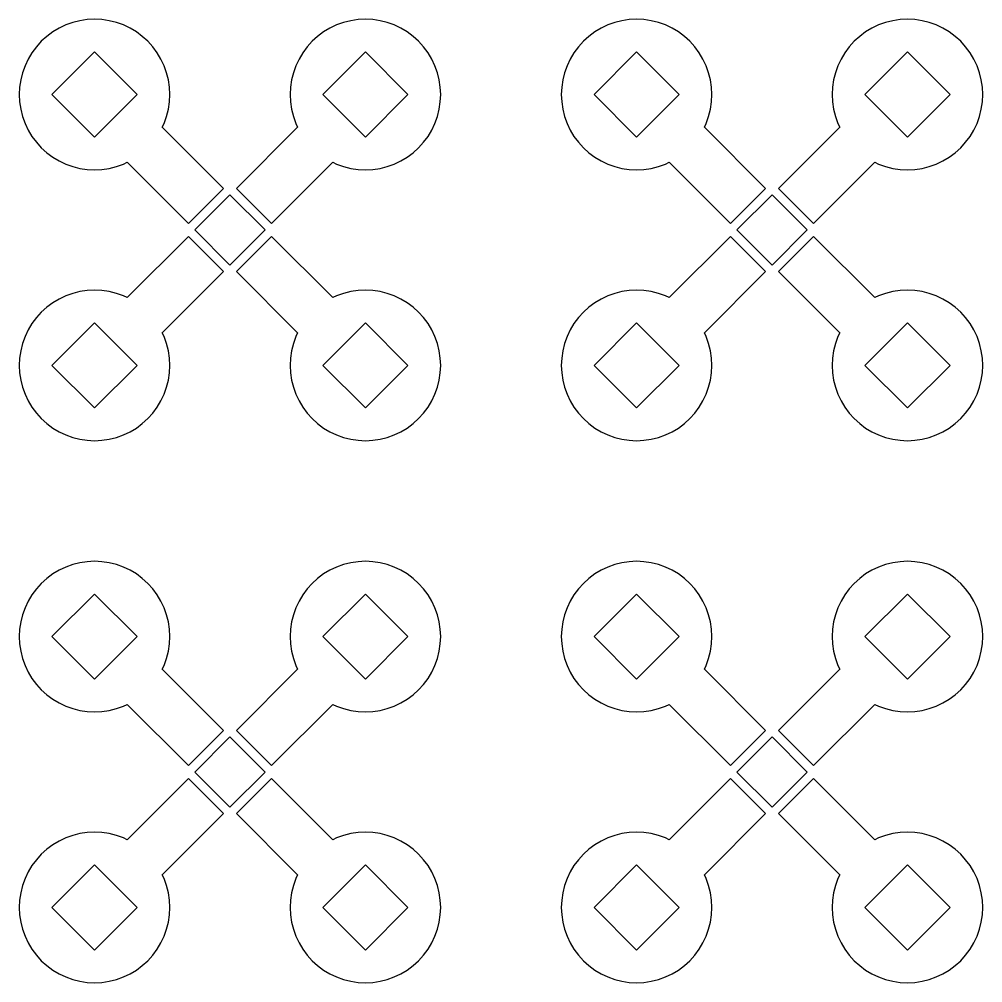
# Model space of a CAD drawing. Extents: x -73 to 181, y -8 to 80.
# Drawn here: x 2 to 34, y 2 to 34 of the extents above; entities that cross this region are included whole.
import ezdxf

# ---------------------------------------------------------------- set-up
doc = ezdxf.new("R2010")
doc.units = 0

msp = doc.modelspace()

# ---------------------------------------------------------------- linework, layer by layer
for p, q in [((4.01509, 33.9491), (3.7771, 33.8895)), ((4.25777, 33.9851), (4.01509, 33.9491)), ((4.50281, 33.9972), (4.25777, 33.9851)), ((4.74786, 33.9851), (4.50281, 33.9972)), ((4.99052, 33.9491), (4.74786, 33.9851)), ((5.22852, 33.8895), (4.99052, 33.9491)), ((13.0095, 33.9491), (12.7715, 33.8895)), ((13.2521, 33.9851), (13.0095, 33.9491)), ((13.4972, 33.9972), (13.2521, 33.9851)), ((13.7422, 33.9851), (13.4972, 33.9972)), ((13.9849, 33.9491), (13.7422, 33.9851)), ((14.2229, 33.8895), (13.9849, 33.9491)), ((22.0151, 33.9491), (21.7771, 33.8895)), ((22.2578, 33.9851), (22.0151, 33.9491)), ((22.5028, 33.9972), (22.2578, 33.9851)), ((22.7479, 33.9851), (22.5028, 33.9972)), ((22.9905, 33.9491), (22.7479, 33.9851)), ((23.2285, 33.8895), (22.9905, 33.9491)), ((31.0095, 33.9491), (30.7715, 33.8895)), ((31.2521, 33.9851), (31.0095, 33.9491)), ((31.4972, 33.9972), (31.2521, 33.9851)), ((31.7422, 33.9851), (31.4972, 33.9972)), ((31.9849, 33.9491), (31.7422, 33.9851)), ((32.2229, 33.8895), (31.9849, 33.9491)), ((3.32431, 33.702), (3.11389, 33.5759)), ((3.5461, 33.8069), (3.32431, 33.702)), ((3.7771, 33.8895), (3.5461, 33.8069)), ((5.45952, 33.8069), (5.22852, 33.8895)), ((5.6813, 33.702), (5.45952, 33.8069)), ((5.89172, 33.5759), (5.6813, 33.702)), ((12.3187, 33.702), (12.1083, 33.5759)), ((12.5405, 33.8069), (12.3187, 33.702)), ((12.7715, 33.8895), (12.5405, 33.8069)), ((14.4539, 33.8069), (14.2229, 33.8895)), ((14.6757, 33.702), (14.4539, 33.8069)), ((14.8861, 33.5759), (14.6757, 33.702)), ((21.3243, 33.702), (21.1139, 33.5759)), ((21.5461, 33.8069), (21.3243, 33.702)), ((21.7771, 33.8895), (21.5461, 33.8069)), ((23.4595, 33.8069), (23.2285, 33.8895)), ((23.6813, 33.702), (23.4595, 33.8069)), ((23.8917, 33.5759), (23.6813, 33.702)), ((30.3187, 33.702), (30.1083, 33.5759)), ((30.5405, 33.8069), (30.3187, 33.702)), ((30.7715, 33.8895), (30.5405, 33.8069)), ((32.4539, 33.8069), (32.2229, 33.8895)), ((32.6757, 33.702), (32.4539, 33.8069)), ((32.8861, 33.5759), (32.6757, 33.702)), ((2.91682, 33.4297), (2.73505, 33.265)), ((3.11389, 33.5759), (2.91682, 33.4297)), ((6.08879, 33.4297), (5.89172, 33.5759)), ((6.27058, 33.265), (6.08879, 33.4297)), ((11.9112, 33.4297), (11.7294, 33.265)), ((12.1083, 33.5759), (11.9112, 33.4297)), ((15.0832, 33.4297), (14.8861, 33.5759)), ((15.265, 33.265), (15.0832, 33.4297)), ((20.9168, 33.4297), (20.735, 33.265)), ((21.1139, 33.5759), (20.9168, 33.4297)), ((24.0888, 33.4297), (23.8917, 33.5759)), ((24.2706, 33.265), (24.0888, 33.4297)), ((29.9112, 33.4297), (29.7294, 33.265)), ((30.1083, 33.5759), (29.9112, 33.4297)), ((33.0832, 33.4297), (32.8861, 33.5759)), ((33.265, 33.265), (33.0832, 33.4297)), ((2.57028, 33.0832), (2.42415, 32.8861)), ((2.73505, 33.265), (2.57028, 33.0832)), ((6.43535, 33.0832), (6.27058, 33.265)), ((6.58148, 32.8861), (6.43535, 33.0832)), ((11.5647, 33.0832), (11.4185, 32.8861)), ((11.7294, 33.265), (11.5647, 33.0832)), ((15.4297, 33.0832), (15.265, 33.265)), ((15.5759, 32.8861), (15.4297, 33.0832)), ((20.5703, 33.0832), (20.4241, 32.8861)), ((20.735, 33.265), (20.5703, 33.0832)), ((24.4353, 33.0832), (24.2706, 33.265)), ((24.5815, 32.8861), (24.4353, 33.0832)), ((29.5647, 33.0832), (29.4185, 32.8861)), ((29.7294, 33.265), (29.5647, 33.0832)), ((33.4297, 33.0832), (33.265, 33.265)), ((33.5759, 32.8861), (33.4297, 33.0832)), ((2.298, 32.6757), (2.19313, 32.4539)), ((2.42415, 32.8861), (2.298, 32.6757)), ((3.08859, 31.4972), (4.50281, 32.9114)), ((4.50281, 32.9114), (5.91702, 31.4972)), ((6.70761, 32.6757), (6.58148, 32.8861)), ((6.8125, 32.4539), (6.70761, 32.6757)), ((11.2924, 32.6757), (11.1875, 32.4539)), ((11.4185, 32.8861), (11.2924, 32.6757)), ((12.083, 31.4972), (13.4972, 32.9114)), ((13.4972, 32.9114), (14.9114, 31.4972)), ((15.702, 32.6757), (15.5759, 32.8861)), ((15.8069, 32.4539), (15.702, 32.6757)), ((20.298, 32.6757), (20.1931, 32.4539)), ((20.4241, 32.8861), (20.298, 32.6757)), ((21.0886, 31.4972), (22.5028, 32.9114)), ((22.5028, 32.9114), (23.917, 31.4972)), ((24.7076, 32.6757), (24.5815, 32.8861)), ((24.8125, 32.4539), (24.7076, 32.6757)), ((29.2924, 32.6757), (29.1875, 32.4539)), ((29.4185, 32.8861), (29.2924, 32.6757)), ((30.083, 31.4972), (31.4972, 32.9114)), ((31.4972, 32.9114), (32.9114, 31.4972)), ((33.702, 32.6757), (33.5759, 32.8861)), ((33.8069, 32.4539), (33.702, 32.6757)), ((2.19313, 32.4539), (2.11047, 32.2229)), ((6.89516, 32.2229), (6.8125, 32.4539)), ((11.1875, 32.4539), (11.1048, 32.2229)), ((15.8895, 32.2229), (15.8069, 32.4539)), ((20.1931, 32.4539), (20.1105, 32.2229)), ((24.8952, 32.2229), (24.8125, 32.4539)), ((29.1875, 32.4539), (29.1048, 32.2229)), ((33.8895, 32.2229), (33.8069, 32.4539)), ((2.11047, 32.2229), (2.05086, 31.9849)), ((6.95476, 31.9849), (6.89516, 32.2229)), ((11.1048, 32.2229), (11.0452, 31.9849)), ((15.9491, 31.9849), (15.8895, 32.2229)), ((20.1105, 32.2229), (20.0509, 31.9849)), ((24.9548, 31.9849), (24.8952, 32.2229)), ((29.1048, 32.2229), (29.0452, 31.9849)), ((33.9491, 31.9849), (33.8895, 32.2229)), ((2.01486, 31.7422), (2.00282, 31.4972)), ((2.05086, 31.9849), (2.01486, 31.7422)), ((6.99078, 31.7422), (6.95476, 31.9849)), ((7.00281, 31.4972), (6.99078, 31.7422)), ((11.0092, 31.7422), (10.9972, 31.4972)), ((11.0452, 31.9849), (11.0092, 31.7422)), ((15.9851, 31.7422), (15.9491, 31.9849)), ((15.9972, 31.4972), (15.9851, 31.7422)), ((20.0149, 31.7422), (20.0028, 31.4972)), ((20.0509, 31.9849), (20.0149, 31.7422)), ((24.9908, 31.7422), (24.9548, 31.9849)), ((25.0028, 31.4972), (24.9908, 31.7422)), ((29.0092, 31.7422), (28.9972, 31.4972)), ((29.0452, 31.9849), (29.0092, 31.7422)), ((33.9851, 31.7422), (33.9491, 31.9849)), ((33.9972, 31.4972), (33.9851, 31.7422)), ((2.00282, 31.4972), (2.01486, 31.2521)), ((4.50281, 30.083), (3.08859, 31.4972)), ((5.91702, 31.4972), (4.50281, 30.083)), ((6.99077, 31.2521), (7.00281, 31.4972)), ((10.9972, 31.4972), (11.0092, 31.2521)), ((13.4972, 30.083), (12.083, 31.4972)), ((14.9114, 31.4972), (13.4972, 30.083)), ((15.9851, 31.2521), (15.9972, 31.4972)), ((20.0028, 31.4972), (20.0149, 31.2521)), ((22.5028, 30.083), (21.0886, 31.4972)), ((23.917, 31.4972), (22.5028, 30.083)), ((24.9908, 31.2521), (25.0028, 31.4972)), ((28.9972, 31.4972), (29.0092, 31.2521)), ((31.4972, 30.083), (30.083, 31.4972)), ((32.9114, 31.4972), (31.4972, 30.083)), ((33.9851, 31.2521), (33.9972, 31.4972)), ((2.01486, 31.2521), (2.05086, 31.0095)), ((6.95477, 31.0094), (6.99077, 31.2521)), ((11.0092, 31.2521), (11.0452, 31.0094)), ((15.9491, 31.0095), (15.9851, 31.2521)), ((20.0149, 31.2521), (20.0509, 31.0095)), ((24.9548, 31.0094), (24.9908, 31.2521)), ((29.0092, 31.2521), (29.0452, 31.0094)), ((33.9491, 31.0095), (33.9851, 31.2521)), ((2.05086, 31.0095), (2.11047, 30.7715)), ((2.11047, 30.7715), (2.19313, 30.5405)), ((6.8125, 30.5405), (6.89516, 30.7715)), ((6.89516, 30.7715), (6.95477, 31.0094)), ((11.0452, 31.0094), (11.1048, 30.7715)), ((11.1048, 30.7715), (11.1875, 30.5405)), ((15.8069, 30.5405), (15.8895, 30.7715)), ((15.8895, 30.7715), (15.9491, 31.0095)), ((20.0509, 31.0095), (20.1105, 30.7715)), ((20.1105, 30.7715), (20.1931, 30.5405)), ((24.8125, 30.5405), (24.8952, 30.7715)), ((24.8952, 30.7715), (24.9548, 31.0094)), ((29.0452, 31.0094), (29.1048, 30.7715)), ((29.1048, 30.7715), (29.1875, 30.5405)), ((33.8069, 30.5405), (33.8895, 30.7715)), ((33.8895, 30.7715), (33.9491, 31.0095)), ((2.19313, 30.5405), (2.298, 30.3187)), ((6.7527, 30.414), (6.8125, 30.5405)), ((8.78787, 28.3788), (6.7527, 30.414)), ((11.2473, 30.414), (9.21213, 28.3788)), ((11.1875, 30.5405), (11.2473, 30.414)), ((15.702, 30.3187), (15.8069, 30.5405)), ((20.1931, 30.5405), (20.298, 30.3187)), ((24.7527, 30.414), (24.8125, 30.5405)), ((26.7879, 28.3788), (24.7527, 30.414)), ((29.2473, 30.414), (27.2121, 28.3788)), ((29.1875, 30.5405), (29.2473, 30.414)), ((33.702, 30.3187), (33.8069, 30.5405)), ((2.298, 30.3187), (2.42415, 30.1083)), ((2.42415, 30.1083), (2.57028, 29.9112)), ((15.4297, 29.9112), (15.5759, 30.1083)), ((15.5759, 30.1083), (15.702, 30.3187)), ((20.298, 30.3187), (20.4241, 30.1083)), ((20.4241, 30.1083), (20.5703, 29.9112)), ((33.4297, 29.9112), (33.5759, 30.1083)), ((33.5759, 30.1083), (33.702, 30.3187)), ((2.57028, 29.9112), (2.73505, 29.7294)), ((15.265, 29.7294), (15.4297, 29.9112)), ((20.5703, 29.9112), (20.735, 29.7294)), ((33.265, 29.7294), (33.4297, 29.9112)), ((2.73505, 29.7294), (2.91684, 29.5647)), ((2.91684, 29.5647), (3.11389, 29.4185)), ((14.8861, 29.4185), (15.0832, 29.5647)), ((15.0832, 29.5647), (15.265, 29.7294)), ((20.735, 29.7294), (20.9168, 29.5647)), ((20.9168, 29.5647), (21.1139, 29.4185)), ((32.8861, 29.4185), (33.0832, 29.5647)), ((33.0832, 29.5647), (33.265, 29.7294)), ((3.11389, 29.4185), (3.32433, 29.2924)), ((3.32433, 29.2924), (3.54611, 29.1875)), ((3.54611, 29.1875), (3.77711, 29.1048)), ((5.22853, 29.1048), (5.45953, 29.1875)), ((5.45953, 29.1875), (5.58598, 29.2473)), ((5.58598, 29.2473), (7.62115, 27.2121)), ((10.3788, 27.2121), (12.414, 29.2473)), ((12.414, 29.2473), (12.5405, 29.1875)), ((12.5405, 29.1875), (12.7715, 29.1048)), ((14.2229, 29.1048), (14.4539, 29.1875)), ((14.4539, 29.1875), (14.6757, 29.2924)), ((14.6757, 29.2924), (14.8861, 29.4185)), ((21.1139, 29.4185), (21.3243, 29.2924)), ((21.3243, 29.2924), (21.5461, 29.1875)), ((21.5461, 29.1875), (21.7771, 29.1048)), ((23.2285, 29.1048), (23.4595, 29.1875)), ((23.4595, 29.1875), (23.586, 29.2473)), ((23.586, 29.2473), (25.6212, 27.2121)), ((28.3788, 27.2121), (30.414, 29.2473)), ((30.414, 29.2473), (30.5405, 29.1875)), ((30.5405, 29.1875), (30.7715, 29.1048)), ((32.2229, 29.1048), (32.4539, 29.1875)), ((32.4539, 29.1875), (32.6757, 29.2924)), ((32.6757, 29.2924), (32.8861, 29.4185)), ((3.77711, 29.1048), (4.01509, 29.0452)), ((4.01509, 29.0452), (4.25778, 29.0092)), ((4.25778, 29.0092), (4.50282, 28.9972)), ((4.50282, 28.9972), (4.74788, 29.0092)), ((4.74788, 29.0092), (4.99055, 29.0452)), ((4.99055, 29.0452), (5.22853, 29.1048)), ((12.7715, 29.1048), (13.0094, 29.0452)), ((13.0094, 29.0452), (13.2521, 29.0092)), ((13.2521, 29.0092), (13.4972, 28.9972)), ((13.4972, 28.9972), (13.7422, 29.0092)), ((13.7422, 29.0092), (13.9849, 29.0452)), ((13.9849, 29.0452), (14.2229, 29.1048)), ((21.7771, 29.1048), (22.0151, 29.0452)), ((22.0151, 29.0452), (22.2578, 29.0092)), ((22.2578, 29.0092), (22.5028, 28.9972)), ((22.5028, 28.9972), (22.7479, 29.0092)), ((22.7479, 29.0092), (22.9906, 29.0452)), ((22.9906, 29.0452), (23.2285, 29.1048)), ((30.7715, 29.1048), (31.0094, 29.0452)), ((31.0094, 29.0452), (31.2521, 29.0092)), ((31.2521, 29.0092), (31.4972, 28.9972)), ((31.4972, 28.9972), (31.7422, 29.0092)), ((31.7422, 29.0092), (31.9849, 29.0452)), ((31.9849, 29.0452), (32.2229, 29.1048)), ((7.62115, 27.2121), (8.78787, 28.3788)), ((9, 28.1667), (7.83328, 27)), ((10.1667, 27), (9, 28.1667)), ((9.21213, 28.3788), (10.3788, 27.2121)), ((25.6212, 27.2121), (26.7879, 28.3788)), ((27, 28.1667), (25.8333, 27)), ((28.1667, 27), (27, 28.1667)), ((27.2121, 28.3788), (28.3788, 27.2121)), ((7.83328, 27), (9, 25.8333)), ((9, 25.8333), (10.1667, 27)), ((25.8333, 27), (27, 25.8333)), ((27, 25.8333), (28.1667, 27)), ((7.62115, 26.7879), (5.58598, 24.7527)), ((8.78787, 25.6212), (7.62115, 26.7879)), ((10.3788, 26.7879), (9.21213, 25.6212)), ((12.414, 24.7527), (10.3788, 26.7879)), ((25.6212, 26.7879), (23.586, 24.7527)), ((26.7879, 25.6212), (25.6212, 26.7879)), ((28.3788, 26.7879), (27.2121, 25.6212)), ((30.414, 24.7527), (28.3788, 26.7879)), ((6.7527, 23.586), (8.78787, 25.6212)), ((9.21213, 25.6212), (11.2473, 23.586)), ((24.7527, 23.586), (26.7879, 25.6212)), ((27.2121, 25.6212), (29.2473, 23.586)), ((4.25778, 24.9908), (4.01509, 24.9548)), ((4.50282, 25.0028), (4.25778, 24.9908)), ((4.74788, 24.9908), (4.50282, 25.0028)), ((4.99055, 24.9548), (4.74788, 24.9908)), ((13.2521, 24.9908), (13.0094, 24.9548)), ((13.4972, 25.0028), (13.2521, 24.9908)), ((13.7422, 24.9908), (13.4972, 25.0028)), ((13.9849, 24.9548), (13.7422, 24.9908)), ((22.2578, 24.9908), (22.0151, 24.9548)), ((22.5028, 25.0028), (22.2578, 24.9908)), ((22.7479, 24.9908), (22.5028, 25.0028)), ((22.9906, 24.9548), (22.7479, 24.9908)), ((31.2521, 24.9908), (31.0094, 24.9548)), ((31.4972, 25.0028), (31.2521, 24.9908)), ((31.7422, 24.9908), (31.4972, 25.0028)), ((31.9849, 24.9548), (31.7422, 24.9908)), ((3.32433, 24.7076), (3.11389, 24.5815)), ((3.54611, 24.8125), (3.32433, 24.7076)), ((3.77711, 24.8952), (3.54611, 24.8125)), ((4.01509, 24.9548), (3.77711, 24.8952)), ((5.22853, 24.8952), (4.99055, 24.9548)), ((5.45953, 24.8125), (5.22853, 24.8952)), ((5.58598, 24.7527), (5.45953, 24.8125)), ((12.5405, 24.8125), (12.414, 24.7527)), ((12.7715, 24.8952), (12.5405, 24.8125)), ((13.0094, 24.9548), (12.7715, 24.8952)), ((14.2229, 24.8952), (13.9849, 24.9548)), ((14.4539, 24.8125), (14.2229, 24.8952)), ((14.6757, 24.7076), (14.4539, 24.8125)), ((14.8861, 24.5815), (14.6757, 24.7076)), ((21.3243, 24.7076), (21.1139, 24.5815)), ((21.5461, 24.8125), (21.3243, 24.7076)), ((21.7771, 24.8952), (21.5461, 24.8125)), ((22.0151, 24.9548), (21.7771, 24.8952)), ((23.2285, 24.8952), (22.9906, 24.9548)), ((23.4595, 24.8125), (23.2285, 24.8952)), ((23.586, 24.7527), (23.4595, 24.8125)), ((30.5405, 24.8125), (30.414, 24.7527)), ((30.7715, 24.8952), (30.5405, 24.8125)), ((31.0094, 24.9548), (30.7715, 24.8952)), ((32.2229, 24.8952), (31.9849, 24.9548)), ((32.4539, 24.8125), (32.2229, 24.8952)), ((32.6757, 24.7076), (32.4539, 24.8125)), ((32.8861, 24.5815), (32.6757, 24.7076)), ((2.91684, 24.4353), (2.73505, 24.2706)), ((3.11389, 24.5815), (2.91684, 24.4353)), ((15.0832, 24.4353), (14.8861, 24.5815)), ((15.265, 24.2706), (15.0832, 24.4353)), ((20.9168, 24.4353), (20.735, 24.2706)), ((21.1139, 24.5815), (20.9168, 24.4353)), ((33.0832, 24.4353), (32.8861, 24.5815)), ((33.265, 24.2706), (33.0832, 24.4353)), ((2.57028, 24.0888), (2.42415, 23.8917)), ((2.73505, 24.2706), (2.57028, 24.0888)), ((15.4297, 24.0888), (15.265, 24.2706)), ((15.5759, 23.8917), (15.4297, 24.0888)), ((20.5703, 24.0888), (20.4241, 23.8917)), ((20.735, 24.2706), (20.5703, 24.0888)), ((33.4297, 24.0888), (33.265, 24.2706)), ((33.5759, 23.8917), (33.4297, 24.0888)), ((2.298, 23.6813), (2.19313, 23.4595)), ((2.42415, 23.8917), (2.298, 23.6813)), ((3.08859, 22.5028), (4.50281, 23.917)), ((4.50281, 23.917), (5.91702, 22.5028)), ((12.083, 22.5028), (13.4972, 23.917)), ((13.4972, 23.917), (14.9114, 22.5028)), ((15.702, 23.6813), (15.5759, 23.8917)), ((15.8069, 23.4595), (15.702, 23.6813)), ((20.298, 23.6813), (20.1931, 23.4595)), ((20.4241, 23.8917), (20.298, 23.6813)), ((21.0886, 22.5028), (22.5028, 23.917)), ((22.5028, 23.917), (23.917, 22.5028)), ((30.083, 22.5028), (31.4972, 23.917)), ((31.4972, 23.917), (32.9114, 22.5028)), ((33.702, 23.6813), (33.5759, 23.8917)), ((33.8069, 23.4595), (33.702, 23.6813)), ((2.19313, 23.4595), (2.11047, 23.2285)), ((6.8125, 23.4595), (6.7527, 23.586)), ((6.89516, 23.2285), (6.8125, 23.4595)), ((11.1875, 23.4595), (11.1048, 23.2285)), ((11.2473, 23.586), (11.1875, 23.4595)), ((15.8895, 23.2285), (15.8069, 23.4595)), ((20.1931, 23.4595), (20.1105, 23.2285)), ((24.8125, 23.4595), (24.7527, 23.586)), ((24.8952, 23.2285), (24.8125, 23.4595)), ((29.1875, 23.4595), (29.1048, 23.2285)), ((29.2473, 23.586), (29.1875, 23.4595)), ((33.8895, 23.2285), (33.8069, 23.4595)), ((2.11047, 23.2285), (2.05086, 22.9905)), ((6.95477, 22.9906), (6.89516, 23.2285)), ((11.1048, 23.2285), (11.0452, 22.9906)), ((15.9491, 22.9905), (15.8895, 23.2285)), ((20.1105, 23.2285), (20.0509, 22.9905)), ((24.9548, 22.9906), (24.8952, 23.2285)), ((29.1048, 23.2285), (29.0452, 22.9906)), ((33.9491, 22.9905), (33.8895, 23.2285)), ((2.01486, 22.7479), (2.00282, 22.5028)), ((2.05086, 22.9905), (2.01486, 22.7479)), ((6.99077, 22.7479), (6.95477, 22.9906)), ((7.00281, 22.5028), (6.99077, 22.7479)), ((11.0092, 22.7479), (10.9972, 22.5028)), ((11.0452, 22.9906), (11.0092, 22.7479)), ((15.9851, 22.7479), (15.9491, 22.9905)), ((15.9972, 22.5028), (15.9851, 22.7479)), ((20.0149, 22.7479), (20.0028, 22.5028)), ((20.0509, 22.9905), (20.0149, 22.7479)), ((24.9908, 22.7479), (24.9548, 22.9906)), ((25.0028, 22.5028), (24.9908, 22.7479)), ((29.0092, 22.7479), (28.9972, 22.5028)), ((29.0452, 22.9906), (29.0092, 22.7479)), ((33.9851, 22.7479), (33.9491, 22.9905)), ((33.9972, 22.5028), (33.9851, 22.7479)), ((2.00282, 22.5028), (2.01486, 22.2578)), ((4.50281, 21.0886), (3.08859, 22.5028)), ((5.91702, 22.5028), (4.50281, 21.0886)), ((6.99078, 22.2578), (7.00281, 22.5028)), ((10.9972, 22.5028), (11.0092, 22.2578)), ((13.4972, 21.0886), (12.083, 22.5028)), ((14.9114, 22.5028), (13.4972, 21.0886)), ((15.9851, 22.2578), (15.9972, 22.5028)), ((20.0028, 22.5028), (20.0149, 22.2578)), ((22.5028, 21.0886), (21.0886, 22.5028)), ((23.917, 22.5028), (22.5028, 21.0886)), ((24.9908, 22.2578), (25.0028, 22.5028)), ((28.9972, 22.5028), (29.0092, 22.2578)), ((31.4972, 21.0886), (30.083, 22.5028)), ((32.9114, 22.5028), (31.4972, 21.0886)), ((33.9851, 22.2578), (33.9972, 22.5028)), ((2.01486, 22.2578), (2.05086, 22.0151)), ((6.95476, 22.0151), (6.99078, 22.2578)), ((11.0092, 22.2578), (11.0452, 22.0151)), ((15.9491, 22.0151), (15.9851, 22.2578)), ((20.0149, 22.2578), (20.0509, 22.0151)), ((24.9548, 22.0151), (24.9908, 22.2578)), ((29.0092, 22.2578), (29.0452, 22.0151)), ((33.9491, 22.0151), (33.9851, 22.2578)), ((2.05086, 22.0151), (2.11047, 21.7771)), ((2.11047, 21.7771), (2.19313, 21.5461)), ((6.8125, 21.5461), (6.89516, 21.7771)), ((6.89516, 21.7771), (6.95476, 22.0151)), ((11.0452, 22.0151), (11.1048, 21.7771)), ((11.1048, 21.7771), (11.1875, 21.5461)), ((15.8069, 21.5461), (15.8895, 21.7771)), ((15.8895, 21.7771), (15.9491, 22.0151)), ((20.0509, 22.0151), (20.1105, 21.7771)), ((20.1105, 21.7771), (20.1931, 21.5461)), ((24.8125, 21.5461), (24.8952, 21.7771)), ((24.8952, 21.7771), (24.9548, 22.0151)), ((29.0452, 22.0151), (29.1048, 21.7771)), ((29.1048, 21.7771), (29.1875, 21.5461)), ((33.8069, 21.5461), (33.8895, 21.7771)), ((33.8895, 21.7771), (33.9491, 22.0151)), ((2.19313, 21.5461), (2.298, 21.3243)), ((6.70761, 21.3243), (6.8125, 21.5461)), ((11.1875, 21.5461), (11.2924, 21.3243)), ((15.702, 21.3243), (15.8069, 21.5461)), ((20.1931, 21.5461), (20.298, 21.3243)), ((24.7076, 21.3243), (24.8125, 21.5461)), ((29.1875, 21.5461), (29.2924, 21.3243)), ((33.702, 21.3243), (33.8069, 21.5461)), ((2.298, 21.3243), (2.42415, 21.1139)), ((6.58148, 21.1139), (6.70761, 21.3243)), ((11.2924, 21.3243), (11.4185, 21.1139)), ((15.5759, 21.1139), (15.702, 21.3243)), ((20.298, 21.3243), (20.4241, 21.1139)), ((24.5815, 21.1139), (24.7076, 21.3243)), ((29.2924, 21.3243), (29.4185, 21.1139)), ((33.5759, 21.1139), (33.702, 21.3243)), ((2.42415, 21.1139), (2.57028, 20.9168)), ((2.57028, 20.9168), (2.73505, 20.735)), ((6.27058, 20.735), (6.43535, 20.9168)), ((6.43535, 20.9168), (6.58148, 21.1139)), ((11.4185, 21.1139), (11.5647, 20.9168)), ((11.5647, 20.9168), (11.7294, 20.735)), ((15.265, 20.735), (15.4297, 20.9168)), ((15.4297, 20.9168), (15.5759, 21.1139)), ((20.4241, 21.1139), (20.5703, 20.9168)), ((20.5703, 20.9168), (20.735, 20.735)), ((24.2706, 20.735), (24.4353, 20.9168)), ((24.4353, 20.9168), (24.5815, 21.1139)), ((29.4185, 21.1139), (29.5647, 20.9168)), ((29.5647, 20.9168), (29.7294, 20.735)), ((33.265, 20.735), (33.4297, 20.9168)), ((33.4297, 20.9168), (33.5759, 21.1139)), ((2.73505, 20.735), (2.91682, 20.5703)), ((2.91682, 20.5703), (3.11389, 20.4241)), ((5.89172, 20.4241), (6.08879, 20.5703)), ((6.08879, 20.5703), (6.27058, 20.735)), ((11.7294, 20.735), (11.9112, 20.5703)), ((11.9112, 20.5703), (12.1083, 20.4241)), ((14.8861, 20.4241), (15.0832, 20.5703)), ((15.0832, 20.5703), (15.265, 20.735)), ((20.735, 20.735), (20.9168, 20.5703)), ((20.9168, 20.5703), (21.1139, 20.4241)), ((23.8917, 20.4241), (24.0888, 20.5703)), ((24.0888, 20.5703), (24.2706, 20.735)), ((29.7294, 20.735), (29.9112, 20.5703)), ((29.9112, 20.5703), (30.1083, 20.4241)), ((32.8861, 20.4241), (33.0832, 20.5703)), ((33.0832, 20.5703), (33.265, 20.735)), ((3.11389, 20.4241), (3.32431, 20.298)), ((3.32431, 20.298), (3.5461, 20.1931)), ((3.5461, 20.1931), (3.7771, 20.1105)), ((5.22852, 20.1105), (5.45952, 20.1931)), ((5.45952, 20.1931), (5.6813, 20.298)), ((5.6813, 20.298), (5.89172, 20.4241)), ((12.1083, 20.4241), (12.3187, 20.298)), ((12.3187, 20.298), (12.5405, 20.1931)), ((12.5405, 20.1931), (12.7715, 20.1105)), ((14.2229, 20.1105), (14.4539, 20.1931)), ((14.4539, 20.1931), (14.6757, 20.298)), ((14.6757, 20.298), (14.8861, 20.4241)), ((21.1139, 20.4241), (21.3243, 20.298)), ((21.3243, 20.298), (21.5461, 20.1931)), ((21.5461, 20.1931), (21.7771, 20.1105)), ((23.2285, 20.1105), (23.4595, 20.1931)), ((23.4595, 20.1931), (23.6813, 20.298)), ((23.6813, 20.298), (23.8917, 20.4241)), ((30.1083, 20.4241), (30.3187, 20.298)), ((30.3187, 20.298), (30.5405, 20.1931)), ((30.5405, 20.1931), (30.7715, 20.1105)), ((32.2229, 20.1105), (32.4539, 20.1931)), ((32.4539, 20.1931), (32.6757, 20.298)), ((32.6757, 20.298), (32.8861, 20.4241)), ((3.7771, 20.1105), (4.01509, 20.0509)), ((4.01509, 20.0509), (4.25777, 20.0149)), ((4.25777, 20.0149), (4.50281, 20.0028)), ((4.50281, 20.0028), (4.74786, 20.0149)), ((4.74786, 20.0149), (4.99052, 20.0509)), ((4.99052, 20.0509), (5.22852, 20.1105)), ((12.7715, 20.1105), (13.0095, 20.0509)), ((13.0095, 20.0509), (13.2521, 20.0149)), ((13.2521, 20.0149), (13.4972, 20.0028)), ((13.4972, 20.0028), (13.7422, 20.0149)), ((13.7422, 20.0149), (13.9849, 20.0509)), ((13.9849, 20.0509), (14.2229, 20.1105)), ((21.7771, 20.1105), (22.0151, 20.0509)), ((22.0151, 20.0509), (22.2578, 20.0149)), ((22.2578, 20.0149), (22.5028, 20.0028)), ((22.5028, 20.0028), (22.7479, 20.0149)), ((22.7479, 20.0149), (22.9905, 20.0509)), ((22.9905, 20.0509), (23.2285, 20.1105)), ((30.7715, 20.1105), (31.0095, 20.0509)), ((31.0095, 20.0509), (31.2521, 20.0149)), ((31.2521, 20.0149), (31.4972, 20.0028)), ((31.4972, 20.0028), (31.7422, 20.0149)), ((31.7422, 20.0149), (31.9849, 20.0509)), ((31.9849, 20.0509), (32.2229, 20.1105)), ((4.50281, 15.9972), (4.25777, 15.9851)), ((4.74786, 15.9851), (4.50281, 15.9972)), ((13.4972, 15.9972), (13.2521, 15.9851)), ((13.7422, 15.9851), (13.4972, 15.9972)), ((22.5028, 15.9972), (22.2578, 15.9851)), ((22.7479, 15.9851), (22.5028, 15.9972)), ((31.4972, 15.9972), (31.2521, 15.9851)), ((31.7422, 15.9851), (31.4972, 15.9972)), ((3.32431, 15.702), (3.11389, 15.5759)), ((3.5461, 15.8069), (3.32431, 15.702)), ((3.7771, 15.8895), (3.5461, 15.8069)), ((4.01509, 15.9491), (3.7771, 15.8895)), ((4.25777, 15.9851), (4.01509, 15.9491)), ((4.99052, 15.9491), (4.74786, 15.9851)), ((5.22852, 15.8895), (4.99052, 15.9491)), ((5.45952, 15.8069), (5.22852, 15.8895)), ((5.6813, 15.702), (5.45952, 15.8069)), ((5.89172, 15.5759), (5.6813, 15.702)), ((12.3187, 15.702), (12.1083, 15.5759)), ((12.5405, 15.8069), (12.3187, 15.702)), ((12.7715, 15.8895), (12.5405, 15.8069)), ((13.0095, 15.9491), (12.7715, 15.8895)), ((13.2521, 15.9851), (13.0095, 15.9491)), ((13.9849, 15.9491), (13.7422, 15.9851)), ((14.2229, 15.8895), (13.9849, 15.9491)), ((14.4539, 15.8069), (14.2229, 15.8895)), ((14.6757, 15.702), (14.4539, 15.8069)), ((14.8861, 15.5759), (14.6757, 15.702)), ((21.3243, 15.702), (21.1139, 15.5759)), ((21.5461, 15.8069), (21.3243, 15.702)), ((21.7771, 15.8895), (21.5461, 15.8069)), ((22.0151, 15.9491), (21.7771, 15.8895)), ((22.2578, 15.9851), (22.0151, 15.9491)), ((22.9905, 15.9491), (22.7479, 15.9851)), ((23.2285, 15.8895), (22.9905, 15.9491)), ((23.4595, 15.8069), (23.2285, 15.8895)), ((23.6813, 15.702), (23.4595, 15.8069)), ((23.8917, 15.5759), (23.6813, 15.702)), ((30.3187, 15.702), (30.1083, 15.5759)), ((30.5405, 15.8069), (30.3187, 15.702)), ((30.7715, 15.8895), (30.5405, 15.8069)), ((31.0095, 15.9491), (30.7715, 15.8895)), ((31.2521, 15.9851), (31.0095, 15.9491)), ((31.9849, 15.9491), (31.7422, 15.9851)), ((32.2229, 15.8895), (31.9849, 15.9491)), ((32.4539, 15.8069), (32.2229, 15.8895)), ((32.6757, 15.702), (32.4539, 15.8069)), ((32.8861, 15.5759), (32.6757, 15.702)), ((2.91682, 15.4297), (2.73505, 15.265)), ((3.11389, 15.5759), (2.91682, 15.4297)), ((6.08879, 15.4297), (5.89172, 15.5759)), ((6.27058, 15.265), (6.08879, 15.4297)), ((11.9112, 15.4297), (11.7294, 15.265)), ((12.1083, 15.5759), (11.9112, 15.4297)), ((15.0832, 15.4297), (14.8861, 15.5759)), ((15.265, 15.265), (15.0832, 15.4297)), ((20.9168, 15.4297), (20.735, 15.265)), ((21.1139, 15.5759), (20.9168, 15.4297)), ((24.0888, 15.4297), (23.8917, 15.5759)), ((24.2706, 15.265), (24.0888, 15.4297)), ((29.9112, 15.4297), (29.7294, 15.265)), ((30.1083, 15.5759), (29.9112, 15.4297)), ((33.0832, 15.4297), (32.8861, 15.5759)), ((33.265, 15.265), (33.0832, 15.4297)), ((2.57028, 15.0832), (2.42415, 14.8861)), ((2.73505, 15.265), (2.57028, 15.0832)), ((6.43535, 15.0832), (6.27058, 15.265)), ((6.58148, 14.8861), (6.43535, 15.0832)), ((11.5647, 15.0832), (11.4185, 14.8861)), ((11.7294, 15.265), (11.5647, 15.0832)), ((15.4297, 15.0832), (15.265, 15.265)), ((15.5759, 14.8861), (15.4297, 15.0832)), ((20.5703, 15.0832), (20.4241, 14.8861)), ((20.735, 15.265), (20.5703, 15.0832)), ((24.4353, 15.0832), (24.2706, 15.265)), ((24.5815, 14.8861), (24.4353, 15.0832)), ((29.5647, 15.0832), (29.4185, 14.8861)), ((29.7294, 15.265), (29.5647, 15.0832)), ((33.4297, 15.0832), (33.265, 15.265)), ((33.5759, 14.8861), (33.4297, 15.0832)), ((2.42415, 14.8861), (2.298, 14.6757)), ((3.08859, 13.4972), (4.50281, 14.9114)), ((4.50281, 14.9114), (5.91702, 13.4972)), ((6.70761, 14.6757), (6.58148, 14.8861)), ((11.4185, 14.8861), (11.2924, 14.6757)), ((12.083, 13.4972), (13.4972, 14.9114)), ((13.4972, 14.9114), (14.9114, 13.4972)), ((15.702, 14.6757), (15.5759, 14.8861)), ((20.4241, 14.8861), (20.298, 14.6757)), ((21.0886, 13.4972), (22.5028, 14.9114)), ((22.5028, 14.9114), (23.917, 13.4972)), ((24.7076, 14.6757), (24.5815, 14.8861)), ((29.4185, 14.8861), (29.2924, 14.6757)), ((30.083, 13.4972), (31.4972, 14.9114)), ((31.4972, 14.9114), (32.9114, 13.4972)), ((33.702, 14.6757), (33.5759, 14.8861)), ((2.19313, 14.4539), (2.11047, 14.2229)), ((2.298, 14.6757), (2.19313, 14.4539)), ((6.8125, 14.4539), (6.70761, 14.6757)), ((6.89516, 14.2229), (6.8125, 14.4539)), ((11.1875, 14.4539), (11.1048, 14.2229)), ((11.2924, 14.6757), (11.1875, 14.4539)), ((15.8069, 14.4539), (15.702, 14.6757)), ((15.8895, 14.2229), (15.8069, 14.4539)), ((20.1931, 14.4539), (20.1105, 14.2229)), ((20.298, 14.6757), (20.1931, 14.4539)), ((24.8125, 14.4539), (24.7076, 14.6757)), ((24.8952, 14.2229), (24.8125, 14.4539)), ((29.1875, 14.4539), (29.1048, 14.2229)), ((29.2924, 14.6757), (29.1875, 14.4539)), ((33.8069, 14.4539), (33.702, 14.6757)), ((33.8895, 14.2229), (33.8069, 14.4539)), ((2.11047, 14.2229), (2.05086, 13.9849)), ((6.95476, 13.9849), (6.89516, 14.2229)), ((11.1048, 14.2229), (11.0452, 13.9849)), ((15.9491, 13.9849), (15.8895, 14.2229)), ((20.1105, 14.2229), (20.0509, 13.9849)), ((24.9548, 13.9849), (24.8952, 14.2229)), ((29.1048, 14.2229), (29.0452, 13.9849)), ((33.9491, 13.9849), (33.8895, 14.2229)), ((2.05086, 13.9849), (2.01486, 13.7422)), ((6.99078, 13.7422), (6.95476, 13.9849)), ((11.0452, 13.9849), (11.0092, 13.7422)), ((15.9851, 13.7422), (15.9491, 13.9849)), ((20.0509, 13.9849), (20.0149, 13.7422)), ((24.9908, 13.7422), (24.9548, 13.9849)), ((29.0452, 13.9849), (29.0092, 13.7422)), ((33.9851, 13.7422), (33.9491, 13.9849)), ((2.01486, 13.7422), (2.00282, 13.4972)), ((2.00282, 13.4972), (2.01486, 13.2521)), ((4.50281, 12.083), (3.08859, 13.4972)), ((5.91702, 13.4972), (4.50281, 12.083)), ((6.99077, 13.2521), (7.00281, 13.4972)), ((7.00281, 13.4972), (6.99078, 13.7422)), ((11.0092, 13.7422), (10.9972, 13.4972)), ((10.9972, 13.4972), (11.0092, 13.2521)), ((13.4972, 12.083), (12.083, 13.4972)), ((14.9114, 13.4972), (13.4972, 12.083)), ((15.9972, 13.4972), (15.9851, 13.7422)), ((15.9851, 13.2521), (15.9972, 13.4972)), ((20.0149, 13.7422), (20.0028, 13.4972)), ((20.0028, 13.4972), (20.0149, 13.2521)), ((22.5028, 12.083), (21.0886, 13.4972)), ((23.917, 13.4972), (22.5028, 12.083)), ((25.0028, 13.4972), (24.9908, 13.7422)), ((24.9908, 13.2521), (25.0028, 13.4972)), ((29.0092, 13.7422), (28.9972, 13.4972)), ((28.9972, 13.4972), (29.0092, 13.2521)), ((31.4972, 12.083), (30.083, 13.4972)), ((32.9114, 13.4972), (31.4972, 12.083)), ((33.9972, 13.4972), (33.9851, 13.7422)), ((33.9851, 13.2521), (33.9972, 13.4972)), ((2.01486, 13.2521), (2.05086, 13.0095)), ((6.95477, 13.0094), (6.99077, 13.2521)), ((11.0092, 13.2521), (11.0452, 13.0094)), ((15.9491, 13.0095), (15.9851, 13.2521)), ((20.0149, 13.2521), (20.0509, 13.0095)), ((24.9548, 13.0094), (24.9908, 13.2521)), ((29.0092, 13.2521), (29.0452, 13.0094)), ((33.9491, 13.0095), (33.9851, 13.2521)), ((2.05086, 13.0095), (2.11047, 12.7715)), ((6.89516, 12.7715), (6.95477, 13.0094)), ((11.0452, 13.0094), (11.1048, 12.7715)), ((15.8895, 12.7715), (15.9491, 13.0095)), ((20.0509, 13.0095), (20.1105, 12.7715)), ((24.8952, 12.7715), (24.9548, 13.0094)), ((29.0452, 13.0094), (29.1048, 12.7715)), ((33.8895, 12.7715), (33.9491, 13.0095)), ((2.11047, 12.7715), (2.19313, 12.5405)), ((2.19313, 12.5405), (2.298, 12.3187)), ((6.7527, 12.414), (6.8125, 12.5405)), ((6.8125, 12.5405), (6.89516, 12.7715)), ((11.1048, 12.7715), (11.1875, 12.5405)), ((11.1875, 12.5405), (11.2473, 12.414)), ((15.702, 12.3187), (15.8069, 12.5405)), ((15.8069, 12.5405), (15.8895, 12.7715)), ((20.1105, 12.7715), (20.1931, 12.5405)), ((20.1931, 12.5405), (20.298, 12.3187)), ((24.7527, 12.414), (24.8125, 12.5405)), ((24.8125, 12.5405), (24.8952, 12.7715)), ((29.1048, 12.7715), (29.1875, 12.5405)), ((29.1875, 12.5405), (29.2473, 12.414)), ((33.702, 12.3187), (33.8069, 12.5405)), ((33.8069, 12.5405), (33.8895, 12.7715)), ((2.298, 12.3187), (2.42415, 12.1083)), ((8.78787, 10.3788), (6.7527, 12.414)), ((11.2473, 12.414), (9.21213, 10.3788)), ((15.5759, 12.1083), (15.702, 12.3187)), ((20.298, 12.3187), (20.4241, 12.1083)), ((26.7879, 10.3788), (24.7527, 12.414)), ((29.2473, 12.414), (27.2121, 10.3788)), ((33.5759, 12.1083), (33.702, 12.3187)), ((2.42415, 12.1083), (2.57028, 11.9112)), ((2.57028, 11.9112), (2.73505, 11.7294)), ((15.265, 11.7294), (15.4297, 11.9112)), ((15.4297, 11.9112), (15.5759, 12.1083)), ((20.4241, 12.1083), (20.5703, 11.9112)), ((20.5703, 11.9112), (20.735, 11.7294)), ((33.265, 11.7294), (33.4297, 11.9112)), ((33.4297, 11.9112), (33.5759, 12.1083)), ((2.73505, 11.7294), (2.91684, 11.5647)), ((2.91684, 11.5647), (3.11389, 11.4185)), ((14.8861, 11.4185), (15.0832, 11.5647)), ((15.0832, 11.5647), (15.265, 11.7294)), ((20.735, 11.7294), (20.9168, 11.5647)), ((20.9168, 11.5647), (21.1139, 11.4185)), ((32.8861, 11.4185), (33.0832, 11.5647)), ((33.0832, 11.5647), (33.265, 11.7294)), ((3.11389, 11.4185), (3.32433, 11.2924)), ((3.32433, 11.2924), (3.54611, 11.1875)), ((5.45953, 11.1875), (5.58598, 11.2473)), ((5.58598, 11.2473), (7.62115, 9.21213)), ((10.3788, 9.21213), (12.414, 11.2473)), ((12.414, 11.2473), (12.5405, 11.1875)), ((14.4539, 11.1875), (14.6757, 11.2924)), ((14.6757, 11.2924), (14.8861, 11.4185)), ((21.1139, 11.4185), (21.3243, 11.2924)), ((21.3243, 11.2924), (21.5461, 11.1875)), ((23.4595, 11.1875), (23.586, 11.2473)), ((23.586, 11.2473), (25.6212, 9.21213)), ((28.3788, 9.21213), (30.414, 11.2473)), ((30.414, 11.2473), (30.5405, 11.1875)), ((32.4539, 11.1875), (32.6757, 11.2924)), ((32.6757, 11.2924), (32.8861, 11.4185)), ((3.54611, 11.1875), (3.77711, 11.1048)), ((3.77711, 11.1048), (4.01509, 11.0452)), ((4.01509, 11.0452), (4.25778, 11.0092)), ((4.25778, 11.0092), (4.50282, 10.9972)), ((4.50282, 10.9972), (4.74788, 11.0092)), ((4.74788, 11.0092), (4.99055, 11.0452)), ((4.99055, 11.0452), (5.22853, 11.1048)), ((5.22853, 11.1048), (5.45953, 11.1875)), ((12.5405, 11.1875), (12.7715, 11.1048)), ((12.7715, 11.1048), (13.0094, 11.0452)), ((13.0094, 11.0452), (13.2521, 11.0092)), ((13.2521, 11.0092), (13.4972, 10.9972)), ((13.4972, 10.9972), (13.7422, 11.0092)), ((13.7422, 11.0092), (13.9849, 11.0452)), ((13.9849, 11.0452), (14.2229, 11.1048)), ((14.2229, 11.1048), (14.4539, 11.1875)), ((21.5461, 11.1875), (21.7771, 11.1048)), ((21.7771, 11.1048), (22.0151, 11.0452)), ((22.0151, 11.0452), (22.2578, 11.0092)), ((22.2578, 11.0092), (22.5028, 10.9972)), ((22.5028, 10.9972), (22.7479, 11.0092)), ((22.7479, 11.0092), (22.9906, 11.0452)), ((22.9906, 11.0452), (23.2285, 11.1048)), ((23.2285, 11.1048), (23.4595, 11.1875)), ((30.5405, 11.1875), (30.7715, 11.1048)), ((30.7715, 11.1048), (31.0094, 11.0452)), ((31.0094, 11.0452), (31.2521, 11.0092)), ((31.2521, 11.0092), (31.4972, 10.9972)), ((31.4972, 10.9972), (31.7422, 11.0092)), ((31.7422, 11.0092), (31.9849, 11.0452)), ((31.9849, 11.0452), (32.2229, 11.1048)), ((32.2229, 11.1048), (32.4539, 11.1875)), ((7.62115, 9.21213), (8.78787, 10.3788)), ((9.21213, 10.3788), (10.3788, 9.21213)), ((25.6212, 9.21213), (26.7879, 10.3788)), ((27.2121, 10.3788), (28.3788, 9.21213)), ((9, 10.1667), (7.83328, 9)), ((10.1667, 9), (9, 10.1667)), ((27, 10.1667), (25.8333, 9)), ((28.1667, 9), (27, 10.1667)), ((7.83328, 9), (9, 7.83328)), ((9, 7.83328), (10.1667, 9)), ((25.8333, 9), (27, 7.83328)), ((27, 7.83328), (28.1667, 9)), ((7.62115, 8.78787), (5.58598, 6.7527)), ((8.78787, 7.62115), (7.62115, 8.78787)), ((10.3788, 8.78787), (9.21213, 7.62115)), ((12.414, 6.7527), (10.3788, 8.78787)), ((25.6212, 8.78787), (23.586, 6.7527)), ((26.7879, 7.62115), (25.6212, 8.78787)), ((28.3788, 8.78787), (27.2121, 7.62115)), ((30.414, 6.7527), (28.3788, 8.78787)), ((6.7527, 5.58598), (8.78787, 7.62115)), ((9.21213, 7.62115), (11.2473, 5.58598)), ((24.7527, 5.58598), (26.7879, 7.62115)), ((27.2121, 7.62115), (29.2473, 5.58598)), ((3.54611, 6.8125), (3.32433, 6.70761)), ((3.77711, 6.89516), (3.54611, 6.8125)), ((4.01509, 6.95476), (3.77711, 6.89516)), ((4.25778, 6.99078), (4.01509, 6.95476)), ((4.50282, 7.00281), (4.25778, 6.99078)), ((4.74788, 6.99077), (4.50282, 7.00281)), ((4.99055, 6.95477), (4.74788, 6.99077)), ((5.22853, 6.89516), (4.99055, 6.95477)), ((5.45953, 6.8125), (5.22853, 6.89516)), ((5.58598, 6.7527), (5.45953, 6.8125)), ((12.5405, 6.8125), (12.414, 6.7527)), ((12.7715, 6.89516), (12.5405, 6.8125)), ((13.0094, 6.95477), (12.7715, 6.89516)), ((13.2521, 6.99077), (13.0094, 6.95477)), ((13.4972, 7.00281), (13.2521, 6.99077)), ((13.7422, 6.99078), (13.4972, 7.00281)), ((13.9849, 6.95476), (13.7422, 6.99078)), ((14.2229, 6.89516), (13.9849, 6.95476)), ((14.4539, 6.8125), (14.2229, 6.89516)), ((14.6757, 6.70761), (14.4539, 6.8125)), ((21.5461, 6.8125), (21.3243, 6.70761)), ((21.7771, 6.89516), (21.5461, 6.8125)), ((22.0151, 6.95476), (21.7771, 6.89516)), ((22.2578, 6.99078), (22.0151, 6.95476)), ((22.5028, 7.00281), (22.2578, 6.99078)), ((22.7479, 6.99077), (22.5028, 7.00281)), ((22.9906, 6.95477), (22.7479, 6.99077)), ((23.2285, 6.89516), (22.9906, 6.95477)), ((23.4595, 6.8125), (23.2285, 6.89516)), ((23.586, 6.7527), (23.4595, 6.8125)), ((30.5405, 6.8125), (30.414, 6.7527)), ((30.7715, 6.89516), (30.5405, 6.8125)), ((31.0094, 6.95477), (30.7715, 6.89516)), ((31.2521, 6.99077), (31.0094, 6.95477)), ((31.4972, 7.00281), (31.2521, 6.99077)), ((31.7422, 6.99078), (31.4972, 7.00281)), ((31.9849, 6.95476), (31.7422, 6.99078)), ((32.2229, 6.89516), (31.9849, 6.95476)), ((32.4539, 6.8125), (32.2229, 6.89516)), ((32.6757, 6.70761), (32.4539, 6.8125)), ((2.91684, 6.43535), (2.73505, 6.27058)), ((3.11389, 6.58148), (2.91684, 6.43535)), ((3.32433, 6.70761), (3.11389, 6.58148)), ((14.8861, 6.58148), (14.6757, 6.70761)), ((15.0832, 6.43535), (14.8861, 6.58148)), ((15.265, 6.27058), (15.0832, 6.43535)), ((20.9168, 6.43535), (20.735, 6.27058)), ((21.1139, 6.58148), (20.9168, 6.43535)), ((21.3243, 6.70761), (21.1139, 6.58148)), ((32.8861, 6.58148), (32.6757, 6.70761)), ((33.0832, 6.43535), (32.8861, 6.58148)), ((33.265, 6.27058), (33.0832, 6.43535)), ((2.57028, 6.08879), (2.42415, 5.89172)), ((2.73505, 6.27058), (2.57028, 6.08879)), ((15.4297, 6.08879), (15.265, 6.27058)), ((15.5759, 5.89172), (15.4297, 6.08879)), ((20.5703, 6.08879), (20.4241, 5.89172)), ((20.735, 6.27058), (20.5703, 6.08879)), ((33.4297, 6.08879), (33.265, 6.27058)), ((33.5759, 5.89172), (33.4297, 6.08879)), ((2.42415, 5.89172), (2.298, 5.6813)), ((3.08859, 4.50281), (4.50281, 5.91702)), ((4.50281, 5.91702), (5.91702, 4.50281)), ((12.083, 4.50281), (13.4972, 5.91702)), ((13.4972, 5.91702), (14.9114, 4.50281)), ((15.702, 5.6813), (15.5759, 5.89172)), ((20.4241, 5.89172), (20.298, 5.6813)), ((21.0886, 4.50281), (22.5028, 5.91702)), ((22.5028, 5.91702), (23.917, 4.50281)), ((30.083, 4.50281), (31.4972, 5.91702)), ((31.4972, 5.91702), (32.9114, 4.50281)), ((33.702, 5.6813), (33.5759, 5.89172)), ((2.19313, 5.45952), (2.11047, 5.22852)), ((2.298, 5.6813), (2.19313, 5.45952)), ((6.8125, 5.45953), (6.7527, 5.58598)), ((6.89516, 5.22853), (6.8125, 5.45953)), ((11.1875, 5.45953), (11.1048, 5.22853)), ((11.2473, 5.58598), (11.1875, 5.45953)), ((15.8069, 5.45952), (15.702, 5.6813)), ((15.8895, 5.22852), (15.8069, 5.45952)), ((20.1931, 5.45952), (20.1105, 5.22852)), ((20.298, 5.6813), (20.1931, 5.45952)), ((24.8125, 5.45953), (24.7527, 5.58598)), ((24.8952, 5.22853), (24.8125, 5.45953)), ((29.1875, 5.45953), (29.1048, 5.22853)), ((29.2473, 5.58598), (29.1875, 5.45953)), ((33.8069, 5.45952), (33.702, 5.6813)), ((33.8895, 5.22852), (33.8069, 5.45952)), ((2.11047, 5.22852), (2.05086, 4.99052)), ((6.95477, 4.99055), (6.89516, 5.22853)), ((11.1048, 5.22853), (11.0452, 4.99055)), ((15.9491, 4.99052), (15.8895, 5.22852)), ((20.1105, 5.22852), (20.0509, 4.99052)), ((24.9548, 4.99055), (24.8952, 5.22853)), ((29.1048, 5.22853), (29.0452, 4.99055)), ((33.9491, 4.99052), (33.8895, 5.22852)), ((2.05086, 4.99052), (2.01486, 4.74786)), ((6.99077, 4.74788), (6.95477, 4.99055)), ((11.0452, 4.99055), (11.0092, 4.74788)), ((15.9851, 4.74786), (15.9491, 4.99052)), ((20.0509, 4.99052), (20.0149, 4.74786)), ((24.9908, 4.74788), (24.9548, 4.99055)), ((29.0452, 4.99055), (29.0092, 4.74788)), ((33.9851, 4.74786), (33.9491, 4.99052)), ((2.01486, 4.74786), (2.00282, 4.50281)), ((2.00282, 4.50281), (2.01486, 4.25777)), ((4.50281, 3.08859), (3.08859, 4.50281)), ((5.91702, 4.50281), (4.50281, 3.08859)), ((7.00281, 4.50282), (6.99077, 4.74788)), ((6.99078, 4.25778), (7.00281, 4.50282)), ((11.0092, 4.74788), (10.9972, 4.50282)), ((10.9972, 4.50282), (11.0092, 4.25778)), ((13.4972, 3.08859), (12.083, 4.50281)), ((14.9114, 4.50281), (13.4972, 3.08859)), ((15.9972, 4.50281), (15.9851, 4.74786)), ((15.9851, 4.25777), (15.9972, 4.50281)), ((20.0149, 4.74786), (20.0028, 4.50281)), ((20.0028, 4.50281), (20.0149, 4.25777)), ((22.5028, 3.08859), (21.0886, 4.50281)), ((23.917, 4.50281), (22.5028, 3.08859)), ((25.0028, 4.50282), (24.9908, 4.74788)), ((24.9908, 4.25778), (25.0028, 4.50282)), ((29.0092, 4.74788), (28.9972, 4.50282)), ((28.9972, 4.50282), (29.0092, 4.25778)), ((31.4972, 3.08859), (30.083, 4.50281)), ((32.9114, 4.50281), (31.4972, 3.08859)), ((33.9972, 4.50281), (33.9851, 4.74786)), ((33.9851, 4.25777), (33.9972, 4.50281)), ((2.01486, 4.25777), (2.05086, 4.01509)), ((6.95476, 4.01509), (6.99078, 4.25778)), ((11.0092, 4.25778), (11.0452, 4.01509)), ((15.9491, 4.01509), (15.9851, 4.25777)), ((20.0149, 4.25777), (20.0509, 4.01509)), ((24.9548, 4.01509), (24.9908, 4.25778)), ((29.0092, 4.25778), (29.0452, 4.01509)), ((33.9491, 4.01509), (33.9851, 4.25777)), ((2.05086, 4.01509), (2.11047, 3.7771)), ((6.89516, 3.77711), (6.95476, 4.01509)), ((11.0452, 4.01509), (11.1048, 3.77711)), ((15.8895, 3.7771), (15.9491, 4.01509)), ((20.0509, 4.01509), (20.1105, 3.7771)), ((24.8952, 3.77711), (24.9548, 4.01509)), ((29.0452, 4.01509), (29.1048, 3.77711)), ((33.8895, 3.7771), (33.9491, 4.01509)), ((2.11047, 3.7771), (2.19313, 3.5461)), ((2.19313, 3.5461), (2.298, 3.32431)), ((6.70761, 3.32433), (6.8125, 3.54611)), ((6.8125, 3.54611), (6.89516, 3.77711)), ((11.1048, 3.77711), (11.1875, 3.54611)), ((11.1875, 3.54611), (11.2924, 3.32433)), ((15.702, 3.32431), (15.8069, 3.5461)), ((15.8069, 3.5461), (15.8895, 3.7771)), ((20.1105, 3.7771), (20.1931, 3.5461)), ((20.1931, 3.5461), (20.298, 3.32431)), ((24.7076, 3.32433), (24.8125, 3.54611)), ((24.8125, 3.54611), (24.8952, 3.77711)), ((29.1048, 3.77711), (29.1875, 3.54611)), ((29.1875, 3.54611), (29.2924, 3.32433)), ((33.702, 3.32431), (33.8069, 3.5461)), ((33.8069, 3.5461), (33.8895, 3.7771)), ((2.298, 3.32431), (2.42415, 3.11389)), ((6.58148, 3.11389), (6.70761, 3.32433)), ((11.2924, 3.32433), (11.4185, 3.11389)), ((15.5759, 3.11389), (15.702, 3.32431)), ((20.298, 3.32431), (20.4241, 3.11389)), ((24.5815, 3.11389), (24.7076, 3.32433)), ((29.2924, 3.32433), (29.4185, 3.11389)), ((33.5759, 3.11389), (33.702, 3.32431)), ((2.42415, 3.11389), (2.57028, 2.91682)), ((2.57028, 2.91682), (2.73505, 2.73505)), ((6.27058, 2.73505), (6.43535, 2.91684)), ((6.43535, 2.91684), (6.58148, 3.11389)), ((11.4185, 3.11389), (11.5647, 2.91684)), ((11.5647, 2.91684), (11.7294, 2.73505)), ((15.265, 2.73505), (15.4297, 2.91682)), ((15.4297, 2.91682), (15.5759, 3.11389)), ((20.4241, 3.11389), (20.5703, 2.91682)), ((20.5703, 2.91682), (20.735, 2.73505)), ((24.2706, 2.73505), (24.4353, 2.91684)), ((24.4353, 2.91684), (24.5815, 3.11389)), ((29.4185, 3.11389), (29.5647, 2.91684)), ((29.5647, 2.91684), (29.7294, 2.73505)), ((33.265, 2.73505), (33.4297, 2.91682)), ((33.4297, 2.91682), (33.5759, 3.11389)), ((2.73505, 2.73505), (2.91682, 2.57028)), ((2.91682, 2.57028), (3.11389, 2.42415)), ((5.89172, 2.42415), (6.08879, 2.57028)), ((6.08879, 2.57028), (6.27058, 2.73505)), ((11.7294, 2.73505), (11.9112, 2.57028)), ((11.9112, 2.57028), (12.1083, 2.42415)), ((14.8861, 2.42415), (15.0832, 2.57028)), ((15.0832, 2.57028), (15.265, 2.73505)), ((20.735, 2.73505), (20.9168, 2.57028)), ((20.9168, 2.57028), (21.1139, 2.42415)), ((23.8917, 2.42415), (24.0888, 2.57028)), ((24.0888, 2.57028), (24.2706, 2.73505)), ((29.7294, 2.73505), (29.9112, 2.57028)), ((29.9112, 2.57028), (30.1083, 2.42415)), ((32.8861, 2.42415), (33.0832, 2.57028)), ((33.0832, 2.57028), (33.265, 2.73505)), ((3.11389, 2.42415), (3.32431, 2.298)), ((3.32431, 2.298), (3.5461, 2.19313)), ((5.45952, 2.19313), (5.6813, 2.298)), ((5.6813, 2.298), (5.89172, 2.42415)), ((12.1083, 2.42415), (12.3187, 2.298)), ((12.3187, 2.298), (12.5405, 2.19313)), ((14.4539, 2.19313), (14.6757, 2.298)), ((14.6757, 2.298), (14.8861, 2.42415)), ((21.1139, 2.42415), (21.3243, 2.298)), ((21.3243, 2.298), (21.5461, 2.19313)), ((23.4595, 2.19313), (23.6813, 2.298)), ((23.6813, 2.298), (23.8917, 2.42415)), ((30.1083, 2.42415), (30.3187, 2.298)), ((30.3187, 2.298), (30.5405, 2.19313)), ((32.4539, 2.19313), (32.6757, 2.298)), ((32.6757, 2.298), (32.8861, 2.42415)), ((3.5461, 2.19313), (3.7771, 2.11047)), ((3.7771, 2.11047), (4.01509, 2.05086)), ((4.01509, 2.05086), (4.25777, 2.01486)), ((4.25777, 2.01486), (4.50281, 2.00282)), ((4.50281, 2.00282), (4.74786, 2.01486)), ((4.74786, 2.01486), (4.99052, 2.05086)), ((4.99052, 2.05086), (5.22852, 2.11047)), ((5.22852, 2.11047), (5.45952, 2.19313)), ((12.5405, 2.19313), (12.7715, 2.11047)), ((12.7715, 2.11047), (13.0095, 2.05086)), ((13.0095, 2.05086), (13.2521, 2.01486)), ((13.2521, 2.01486), (13.4972, 2.00282)), ((13.4972, 2.00282), (13.7422, 2.01486)), ((13.7422, 2.01486), (13.9849, 2.05086)), ((13.9849, 2.05086), (14.2229, 2.11047)), ((14.2229, 2.11047), (14.4539, 2.19313)), ((21.5461, 2.19313), (21.7771, 2.11047)), ((21.7771, 2.11047), (22.0151, 2.05086)), ((22.0151, 2.05086), (22.2578, 2.01486)), ((22.2578, 2.01486), (22.5028, 2.00282)), ((22.5028, 2.00282), (22.7479, 2.01486)), ((22.7479, 2.01486), (22.9905, 2.05086)), ((22.9905, 2.05086), (23.2285, 2.11047)), ((23.2285, 2.11047), (23.4595, 2.19313)), ((30.5405, 2.19313), (30.7715, 2.11047)), ((30.7715, 2.11047), (31.0095, 2.05086)), ((31.0095, 2.05086), (31.2521, 2.01486)), ((31.2521, 2.01486), (31.4972, 2.00282)), ((31.4972, 2.00282), (31.7422, 2.01486)), ((31.7422, 2.01486), (31.9849, 2.05086)), ((31.9849, 2.05086), (32.2229, 2.11047)), ((32.2229, 2.11047), (32.4539, 2.19313))]:
    msp.add_line(p, q)

doc.saveas('drawing.dxf')
